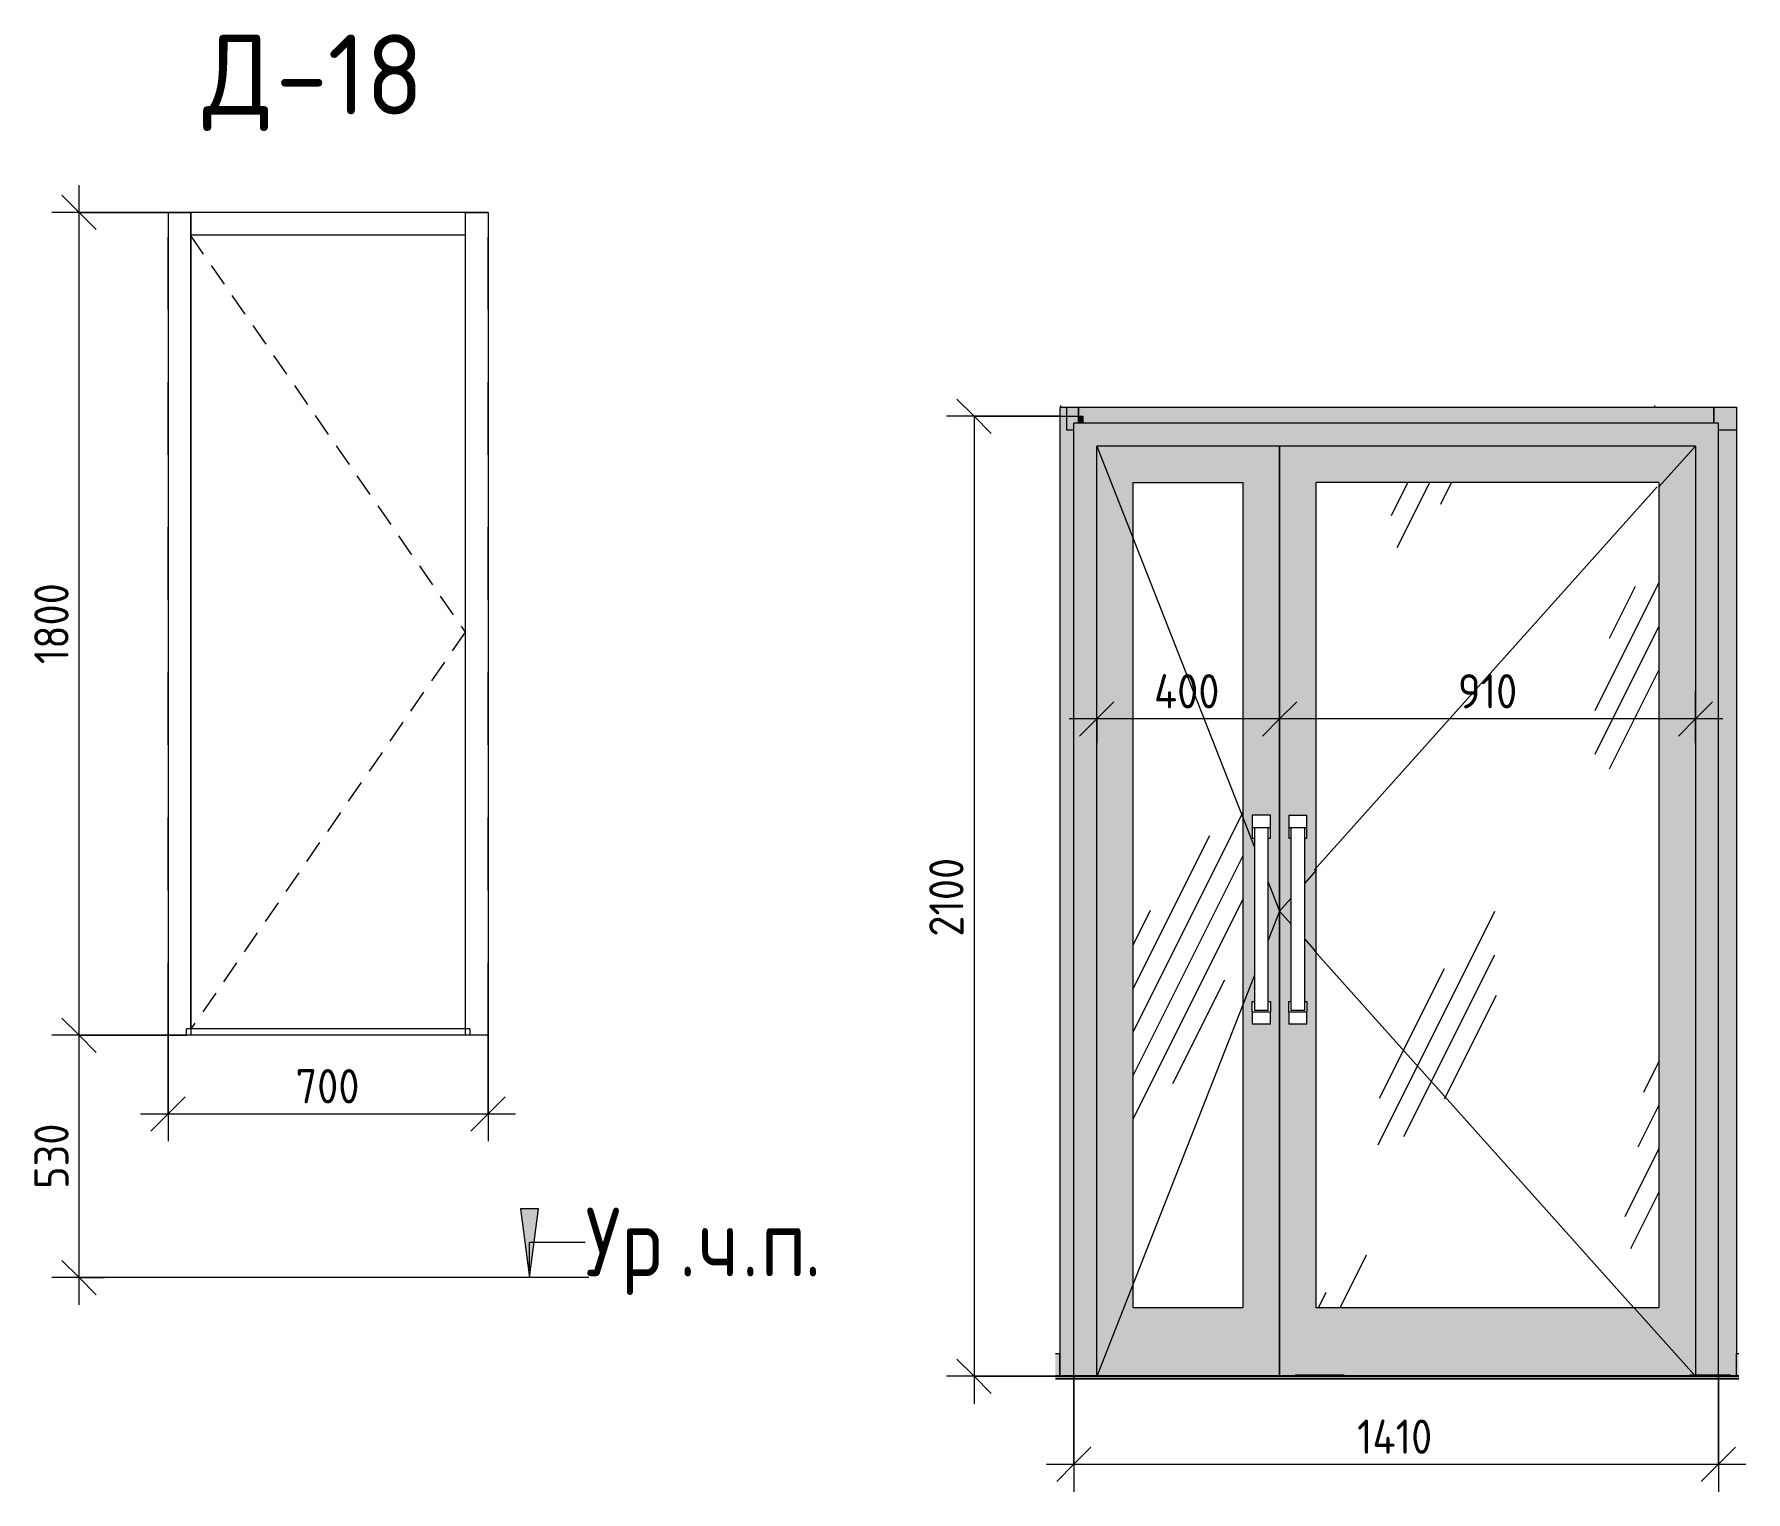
# Model space of a CAD drawing. Header units: millimetres. Extents: x 4250 to 28330, y 3821 to 7744.
# Drawn here: x 16027 to 19771, y 3947 to 7136 of the extents above; entities that cross this region are included whole.
import ezdxf

# ---------------------------------------------------------------- set-up
doc = ezdxf.new("R2010")
doc.units = ezdxf.units.MM
doc.linetypes.add('200_ШТРИХ__ш1_п0_6_', pattern=[80, 50, -30])
doc.linetypes.add('Штрих', pattern=[317.5, 158.75, -158.75])
for name, color, linetype, lineweight in [('A-ANNO-DIMS', 7, 'Continuous', 9), ('A-ANNO-DIMS-50', 7, 'Continuous', 9), ('A-DETL', 7, 'Continuous', 9), ('A-DOOR', 7, 'Continuous', 9), ('A-DOOR-1', 7, 'Штрих', 9), ('A-DOOR-2', 7, '200_ШТРИХ__ш1_п0_6_', 9), ('A-DOOR-FRAM', 7, 'Continuous', 9), ('A-FLOR', 7, 'Continuous', 9), ('A-GENM', 7, 'Continuous', 9), ('A-GLAZ-CWMG', 7, 'Continuous', 9), ('A-WALL-PATT', 7, 'Continuous', 9), ('G-ANNO-TEXT', 7, 'Continuous', 9), ('I-WALL', 7, 'Continuous', 9)]:
    doc.layers.add(name, color=color, linetype=linetype, lineweight=lineweight)
for name, color, linetype, lineweight, true_color in [('A-DOOR-GLAZ', 7, 'Continuous', 9, 0x8080ff), ('A-FLOR-1', 7, 'Continuous', 9, 0x787878), ('A-FLOR-FNSH-1', 7, 'Continuous', 25, 0x3c3c3c), ('G-ANNO-TEXT-1', 7, 'Continuous', 9, 0x3c3c3c)]:
    doc.layers.add(name, color=color, linetype=linetype, lineweight=lineweight, true_color=true_color)
doc.styles.add('GOST Common', font='GOST_Common.ttf', dxfattribs={"height": 175})
doc.styles.add('GOST Common_1', font='GOST_Common.ttf', dxfattribs={"width": 0.9, "height": 150})
doc.styles.add('ISOCPEUR', font='isocpeur.ttf', dxfattribs={"width": 0.9, "height": 75})
doc.dimstyles.new('ISO-1_5', dxfattribs={"dimscale": 304.8, "dimtxt": 74.698588, "dimasz": 0.246063, "dimexe": 0.19685, "dimexo": 0, "dimgap": 0, "dimtad": 1, "dimdec": 0, "dimrnd": 10, "dimzin": 0, "dimdsep": 46, "dimtxsty": 'ISOCPEUR', "dimblk1": 'OBLIQUE', "dimblk2": 'OBLIQUE', "dimsah": 1, "dimcen": 0.09, "dimdle": 0.19685, "dimazin": 0, "dimtfac": 1, "dimtdec": 4, "dimtix": 1, "dimtmove": 0, "dimatfit": 3, "dimfxl": 1, "dimtvp": 1, "dimtolj": 1, "dimtzin": 0, "dimarcsym": 2})
pattern_1 = [(63.435, (127, 63.5), (-511.167, 1533.495), [635, -381, 635, -381, -807.806]), (63.435, (127, 63.5), (-511.167, 1533.495), [-2032, 254, -553.806]), (63.435, (95.2, 95.2), (-511.167, 1533.495), [508, -635, 381, -381, -934.806]), (63.435, (95.2, 95.2), (-511.167, 1533.495), [-1905, 444.5, -490.306]), (63.435, (95.2, 190.5), (-511.167, 1533.495), [381, -762, 254, -381, -1061.806]), (63.435, (95.2, 190.5), (-511.167, 1533.495), [-1778, 571.5, -490.306]), (63.435, (190.5, 95.2), (-511.167, 1533.495), [381, -762, 317.5, -12809.31]), (63.435, (285.8, 190.5), (-511.167, 1533.495), [190.5, -952.5, 127, -12999.81]), (63.435, (127, 349.2), (-511.167, 1533.495), [127, -952.5, 127, -508, -1125.306]), (63.435, (127, 349.2), (-511.167, 1533.495), [-1714.5, 317.5, -807.806]), (63.435, (698.5, 254), (-511.167, 1533.495), [635, -952.5, 762, -503.006]), (63.435, (698.5, 158.8), (-511.167, 1533.495), [889, -635, 952.5, -376.006]), (63.435, (762, 190.5), (-511.167, 1533.495), [1016, -508, 762, -553.806]), (63.435, (857.2, 285.8), (-511.167, 1533.495), [635, -889, 508, -807.806]), (63.435, (762, 476.2), (-511.167, 1533.495), [317.5, -1270, 381, -871.306]), (63.435, (952.5, 381), (-511.167, 1533.495), [254, -1270, 254, -1061.806])]

# ---------------------------------------------------------------- blocks, each defined once
blk = doc.blocks.new('Family - ___-32371879-_Двери_ 2 этаж 12-23')
at = {"layer": 'A-DOOR'}
for p, q in [((16969.6, 6696), (16369.6, 6696)), ((16369.6, 4960), (16369.6, 6696)), ((16969.6, 6696), (16969.6, 4960)), ((16969.6, 4960), (16369.6, 4960))]:
    blk.add_line(p, q, dxfattribs=at)
at = {"layer": 'A-DOOR-1'}
for p, q in [((17019.6, 6746), (16319.6, 6746)), ((16319.6, 4946), (16319.6, 6746)), ((17019.6, 6746), (16319.6, 6746)), ((16319.6, 4946), (16319.6, 6746)), ((17019.6, 4946), (17019.6, 6746)), ((17019.6, 4946), (17019.6, 6746))]:
    blk.add_line(p, q, dxfattribs=at)
at = {"layer": 'A-DOOR-2'}
for p, q in [((16368.2, 6696), (16969.6, 5828)), ((16969.6, 5828), (16369.6, 4960))]:
    blk.add_line(p, q, dxfattribs=at)
at = {"layer": 'A-DOOR-FRAM'}
for p, q in [((16319.6, 6746), (16369.6, 6746)), ((16319.6, 6746), (16319.6, 4946)), ((16369.6, 6696), (16369.6, 6746)), ((16969.6, 6746), (16369.6, 6746)), ((16369.6, 6746), (16369.6, 4946)), ((16969.6, 6746), (16969.6, 6696)), ((16969.6, 6746), (17019.6, 6746)), ((16969.6, 6746), (16969.6, 4946)), ((17019.6, 6746), (17019.6, 4946)), ((16969.6, 6696), (16369.6, 6696)), ((16369.6, 4946), (16319.6, 4946)), ((16359.6, 4946), (16359.6, 4960)), ((16979.6, 4960), (16359.6, 4960)), ((16979.6, 4946), (16359.6, 4946)), ((17019.6, 4946), (16969.6, 4946)), ((16979.6, 4960), (16979.6, 4946))]:
    blk.add_line(p, q, dxfattribs=at)
blk = doc.blocks.new('Прямоугольный импост - Импост структурный с накладкой - 160мм Темный-33326475-В-6_2 этаж')
at = {"layer": 'A-GLAZ-CWMG'}
blk.add_hatch(color=256, dxfattribs=at).paths.add_polyline_path([(68794, 6285), (68804, 6285), (68804, 6300), (68794, 6300)])
for p, q in [((68754, 6300), (68804, 6300)), ((68804, 6300), (68804, 6285))]:
    blk.add_line(p, q, dxfattribs=at)
blk = doc.blocks.new('Дверь_Витражная_остекление_ - ВВ-6 остекление-32274838-В-6_2 этаж')
at = {"layer": 'A-DOOR'}
blk.add_hatch(color=256, dxfattribs=at).paths.add_polyline_path([(70144, 4202), (70194, 4202), (70194, 6285), (68784, 6285), (68784, 4202), (68834, 4202), (68834, 6235), (70144, 6235), (70144, 4294.7)])
h = blk.add_hatch(color=256, dxfattribs=at)
h.paths.add_polyline_path([(68895.7, 4202), (69234, 4202), (69234, 6235), (68834, 6235), (68834.3, 4202), (68835.1, 4202)])
h.paths.add_polyline_path([(69117.5, 4350), (68914, 4350), (68914, 6155), (69154, 6155), (69154, 4350)])
h.paths.add_polyline_path([(69214, 4970), (69174, 4970), (69174, 5020), (69179, 5020), (69179, 5377.5), (69174, 5377.5), (69174, 5427.5), (69214, 5427.5), (69214, 5377.5), (69209, 5377.5), (69209, 5020), (69214, 5020), (69214, 4985)])
h = blk.add_hatch(color=256, dxfattribs=at)
h.paths.add_polyline_path([(70064, 4200), (70131.6, 4200), (70131.6, 4202), (70144, 4202), (70144, 6235), (69234, 6235), (69234, 4202), (69375.7, 4202), (69375.7, 4200), (70057.6, 4200)])
h.paths.add_polyline_path([(69491.3, 4350), (69314, 4350), (69314, 6155), (70064, 6155), (70064, 4350)])
h.paths.add_polyline_path([(69291.3, 4970), (69254, 4970), (69254, 5020), (69259, 5020), (69259, 5377.5), (69254, 5377.5), (69254, 5427.5), (69294, 5427.5), (69294, 5377.5), (69289, 5377.5), (69289, 5020), (69294, 5020), (69294, 4970), (69293.3, 4970)])
h = blk.add_hatch(dxfattribs=at)
h.set_pattern_fill('FP_1', color=256, style=0, pattern_type=2)
h.set_pattern_definition(pattern_1)
h.paths.add_polyline_path([(69117.5, 4350), (69154, 4350), (69154, 6155), (68914, 6155), (68914, 4350)])
h = blk.add_hatch(dxfattribs=at)
h.set_pattern_fill('FP_1', color=256, style=0, pattern_type=2)
h.set_pattern_definition(pattern_1)
h.paths.add_polyline_path([(70064, 4350), (70064, 6155), (69314, 6155), (69314, 4350), (69491.3, 4350)])
for p, q in [((68784, 4202), (68784, 6285)), ((70194, 6285), (68784, 6285)), ((70194, 4202), (70194, 6285)), ((68834, 4202), (68834, 6235)), ((69234, 6235), (68834, 6235)), ((68834, 6235), (69179, 5357.4)), ((70144, 6235), (69234, 6235)), ((69234, 4202), (69234, 6235)), ((69234, 6235), (69234, 4202)), ((70144, 6235), (70064, 6145.5)), ((70144, 6235), (70144, 4202)), ((68914, 4350), (68914, 6155)), ((68914, 6155), (69154, 6155)), ((69154, 6155), (69154, 4350)), ((69174, 5427.5), (69174, 5400)), ((69214, 5427.5), (69174, 5427.5)), ((69214, 5400), (69174, 5400)), ((69174, 5400), (69174, 5377.5)), ((69179, 5400), (69179, 5000)), ((69209, 5000), (69209, 5400)), ((69214, 5400), (69214, 5427.5)), ((69214, 5377.5), (69214, 5400)), ((69254, 5427.5), (69254, 5400)), ((69254, 5427.5), (69294, 5427.5)), ((69294, 5400), (69254, 5400)), ((69254, 5400), (69254, 5377.5)), ((69259, 5400), (69259, 5000)), ((69289, 5000), (69289, 5400)), ((69294, 5400), (69294, 5427.5)), ((69294, 5377.5), (69294, 5400)), ((69174, 5377.5), (69179, 5377.5)), ((69209, 5377.5), (69214, 5377.5)), ((69254, 5377.5), (69259, 5377.5)), ((69289, 5377.5), (69294, 5377.5)), ((69209, 5281.1), (69234, 5217.5)), ((69314, 5307), (69289, 5279)), ((69259, 5245.5), (69234, 5217.5)), ((69234, 5217.5), (69209, 5153.9)), ((69234, 5217.5), (69259, 5189.5)), ((69289, 5156), (69314, 5128)), ((69179, 5077.6), (68834.8, 4202)), ((69174, 4997.5), (69174, 5020)), ((69174, 5020), (69179, 5020)), ((69209, 5020), (69214, 5020)), ((69214, 5020), (69214, 4997.5)), ((69254, 4997.5), (69254, 5020)), ((69254, 5020), (69259, 5020)), ((69289, 5020), (69294, 5020)), ((69294, 5020), (69294, 4997.5)), ((69174, 4997.5), (69174, 4970)), ((69174, 4997.5), (69214, 4997.5)), ((69209, 5000), (69179, 5000)), ((69214, 4970), (69214, 4997.5)), ((69254, 4997.5), (69254, 4970)), ((69254, 4997.5), (69294, 4997.5)), ((69289, 5000), (69259, 5000)), ((69294, 4970), (69294, 4997.5)), ((69214, 4970), (69174, 4970)), ((69294, 4970), (69254, 4970)), ((69154, 4350), (68914, 4350)), ((70009.8, 4350), (70142.2, 4202))]:
    blk.add_line(p, q, dxfattribs=at)
at = {"layer": 'A-DOOR-GLAZ'}
for p, q in [((70064, 6155), (69314, 6155)), ((69314, 4350), (69314, 6155)), ((70064, 6155), (70064, 4350)), ((70064, 4350), (69314, 4350))]:
    blk.add_line(p, q, dxfattribs=at)
blk = doc.blocks.new('Прямоугольный импост - Импост структурный с накладкой - 160мм Темный-33326474-В-6_2 этаж')
at = {"layer": 'A-GLAZ-CWMG'}
blk.add_hatch(color=256, dxfattribs=at).paths.add_polyline_path([(70178.7, 6285), (70184, 6285), (70184, 6320), (68794, 6320), (68794, 6300), (68804, 6300), (68804, 6285), (70144, 6285)])
for p, q in [((68769, 6270), (68769, 6320)), ((68784, 6270), (68769, 6270)), ((70234, 6270), (70194, 6270))]:
    blk.add_line(p, q, dxfattribs=at)
blk = doc.blocks.new('Прямоугольный импост - Импост структурный с накладкой - 160мм Темный-33326241-В-6_2 этаж')
at = {"layer": 'A-GLAZ-CWMG'}
blk.add_hatch(color=256, dxfattribs=at).paths.add_polyline_path([(68772.5, 4200), (68772.5, 4202), (68784, 4202), (68784, 6285), (68794, 6285), (68794, 6320), (68754, 6320), (68754, 4200)])
blk.add_line((68794, 6320), (68794, 6285), dxfattribs=at)
blk = doc.blocks.new('Прямоугольный импост - Импост структурный с накладкой - 160мм Темный-33326242-В-6_2 этаж')
at = {"layer": 'A-GLAZ-CWMG'}
blk.add_hatch(color=256, dxfattribs=at).paths.add_polyline_path([(70234, 4200), (70234, 6320), (70184, 6319.6), (70184, 6285), (70194, 6285), (70194, 4202), (70221.4, 4202), (70221.4, 4200)])
blk.add_line((70184, 6285), (70184, 6320), dxfattribs=at)
blk = doc.blocks.new('Прямоугольный импост - Импост структурный с накладкой - 160мм Темный-32274837-В-6_2 этаж')
at = {"layer": 'A-GLAZ-CWMG'}
for p, q in [((68794, 6285), (68794, 6320)), ((70184, 6320), (70184, 6285))]:
    blk.add_line(p, q, dxfattribs=at)
blk = doc.blocks.new('Плинтус - Плинтус темный _ст_школа_-33363617-В-6_2 этаж')
at = {"layer": 'A-GENM'}
blk.add_hatch(color=256, dxfattribs=at).paths.add_polyline_path([(68752.7, 4200), (68752.7, 4250), (68743.8, 4250), (68743.8, 4200)])
for p, q in [((68743.8, 4250), (68752.7, 4250)), ((68752.7, 4250), (68752.7, 4200))]:
    blk.add_line(p, q, dxfattribs=at)
blk = doc.blocks.new('Плинтус - Плинтус темный _ст_школа_-33363695-В-6_2 этаж')
at = {"layer": 'A-GENM'}
blk.add_hatch(color=256, dxfattribs=at).paths.add_polyline_path([(70238.672854, 4200), (70238.672854, 4250), (70234, 4250), (70234, 4200)])
for p, q in [((70234, 4250), (70238.672854, 4250)), ((70234, 4200), (70234, 4250))]:
    blk.add_line(p, q, dxfattribs=at)
blk = doc.blocks.new('DIMBLOCK14-_Двери_ 2 этаж 12-23')
at = {"layer": 'A-ANNO-DIMS-50'}
for p, q in [((16319.6, 4946), (16319.6, 4714)), ((16319.6, 4774), (16319.6, 4946)), ((17019.6, 4946), (17019.6, 4714)), ((17019.6, 4774), (17019.6, 4946)), ((16259.6, 4774), (17079.6, 4774))]:
    blk.add_line(p, q, dxfattribs=at)
at = {"layer": 'A-ANNO-DIMS-50', "lineweight": 20}
for p, q in [((16319.6, 4774), (16357.1, 4811.5)), ((17019.6, 4774), (17057.1, 4811.5)), ((16319.6, 4774), (16282.1, 4736.5)), ((17019.6, 4774), (16982.1, 4736.5))]:
    blk.add_line(p, q, dxfattribs=at)
at = {"layer": 'A-ANNO-DIMS-50', "color": 0, "insert": (16598.5, 4872), "char_height": 75, "width": 170.658, "attachment_point": 1, "line_spacing_factor": 1.149209, "style": 'ISOCPEUR'}
blk.add_mtext('700', dxfattribs=at)
blk = doc.blocks.new('_Oblique')
at = {"color": 0, "linetype": 'ByBlock', "lineweight": -2}
blk.add_line((-0.5, -0.5), (0.5, 0.5), dxfattribs=at)
blk = doc.blocks.new('DIMBLOCK15-_Двери_ 2 этаж 12-23')
at = {"layer": 'A-ANNO-DIMS-50', "lineweight": 20}
for p, q in [((16125, 4946), (16087.5, 4983.5)), ((16125, 4946), (16162.5, 4908.5)), ((16125, 4416), (16087.5, 4453.5)), ((16125, 4416), (16162.5, 4378.5))]:
    blk.add_line(p, q, dxfattribs=at)
at = {"layer": 'A-ANNO-DIMS-50'}
for p, q in [((16359.6, 4946), (16065, 4946)), ((16125, 4356), (16125, 4946)), ((16125, 4946), (16359.6, 4946)), ((16180.2, 4416), (16065, 4416)), ((16125, 4416), (16180.2, 4416))]:
    blk.add_line(p, q, dxfattribs=at)
at = {"layer": 'A-ANNO-DIMS-50', "color": 0, "insert": (16027, 4609.9), "char_height": 75, "width": 170.658, "attachment_point": 1, "rotation": 90, "line_spacing_factor": 1.149209, "style": 'ISOCPEUR'}
blk.add_mtext('530', dxfattribs=at)
blk = doc.blocks.new('DIMBLOCK16-_Двери_ 2 этаж 12-23')
at = {"layer": 'A-ANNO-DIMS-50', "lineweight": 20}
for p, q in [((16125, 6746), (16087.5, 6783.5)), ((16125, 6746), (16162.5, 6708.5)), ((16125, 4946), (16087.5, 4983.5)), ((16125, 4946), (16162.5, 4908.5))]:
    blk.add_line(p, q, dxfattribs=at)
at = {"layer": 'A-ANNO-DIMS-50'}
for p, q in [((16125, 4946), (16125, 6806)), ((16319.6, 6746), (16065, 6746)), ((16125, 6746), (16319.6, 6746)), ((16359.6, 4946), (16065, 4946)), ((16125, 4946), (16359.6, 4946))]:
    blk.add_line(p, q, dxfattribs=at)
at = {"layer": 'A-ANNO-DIMS-50', "color": 0, "insert": (16027, 5757.7), "char_height": 75, "width": 212.029, "attachment_point": 1, "rotation": 90, "line_spacing_factor": 1.149209, "style": 'ISOCPEUR'}
blk.add_mtext('1800', dxfattribs=at)
blk = doc.blocks.new('DIMBLOCK46-В-6_2 этаж')
at = {"layer": 'A-ANNO-DIMS-50'}
for p, q in [((18301.1, 4200), (18301.1, 3947.4)), ((18301.1, 4007.4), (18301.1, 4200)), ((19711.1, 4200), (19711.1, 3947.4)), ((19711.1, 4007.4), (19711.1, 4200)), ((18241.1, 4007.4), (19771.1, 4007.4))]:
    blk.add_line(p, q, dxfattribs=at)
at = {"layer": 'A-ANNO-DIMS-50', "lineweight": 20}
for p, q in [((18301.1, 4007.4), (18338.6, 4044.9)), ((19711.1, 4007.4), (19748.6, 4044.9)), ((18301.1, 4007.4), (18263.6, 3969.9)), ((19711.1, 4007.4), (19673.6, 3969.9))]:
    blk.add_line(p, q, dxfattribs=at)
at = {"layer": 'A-ANNO-DIMS-50', "color": 0, "insert": (18920.6, 4105.4), "char_height": 75, "width": 205.134, "attachment_point": 1, "line_spacing_factor": 1.149209, "style": 'ISOCPEUR'}
blk.add_mtext('1410', dxfattribs=at)
blk = doc.blocks.new('DIMBLOCK47-В-6_2 этаж')
at = {"layer": 'A-ANNO-DIMS-50', "lineweight": 20}
for p, q in [((18082.8, 6300), (18045.3, 6337.5)), ((18082.8, 6300), (18120.3, 6262.5)), ((18082.8, 4200), (18045.3, 4237.5)), ((18082.8, 4200), (18120.3, 4162.5))]:
    blk.add_line(p, q, dxfattribs=at)
at = {"layer": 'A-ANNO-DIMS-50'}
for p, q in [((18271.1, 6300), (18022.8, 6300)), ((18082.8, 6300), (18082.8, 4140)), ((18082.8, 6300), (18271.1, 6300)), ((18271.1, 4200), (18022.8, 4200)), ((18082.8, 4200), (18271.1, 4200))]:
    blk.add_line(p, q, dxfattribs=at)
at = {"layer": 'A-ANNO-DIMS-50', "color": 0, "insert": (17984.8, 5161.7), "char_height": 75, "width": 212.029, "attachment_point": 1, "rotation": 90, "line_spacing_factor": 1.149209, "style": 'ISOCPEUR'}
blk.add_mtext('2100', dxfattribs=at)
blk = doc.blocks.new('DIMBLOCK48-В-6_2 этаж')
at = {"layer": 'A-ANNO-DIMS-50'}
for p, q in [((18751.1, 5585), (18751.1, 5698)), ((19661.1, 5585), (19661.1, 5698)), ((19721.1, 5638), (18751.1, 5638)), ((18751.1, 5638), (18751.1, 5585)), ((19661.1, 5638), (19661.1, 5585))]:
    blk.add_line(p, q, dxfattribs=at)
at = {"layer": 'A-ANNO-DIMS-50', "lineweight": 20}
for p, q in [((18751.1, 5638), (18788.6, 5675.5)), ((19661.1, 5638), (19698.6, 5675.5)), ((18751.1, 5638), (18713.6, 5600.5)), ((19661.1, 5638), (19623.6, 5600.5))]:
    blk.add_line(p, q, dxfattribs=at)
at = {"layer": 'A-ANNO-DIMS-50', "color": 0, "insert": (19141.4, 5736), "char_height": 75, "width": 155.143, "attachment_point": 1, "line_spacing_factor": 1.149209, "style": 'ISOCPEUR'}
blk.add_mtext('910', dxfattribs=at)
blk = doc.blocks.new('DIMBLOCK49-В-6_2 этаж')
at = {"layer": 'A-ANNO-DIMS-50'}
for p, q in [((18351.1, 5585), (18351.1, 5698)), ((18751.1, 5585), (18751.1, 5698)), ((18751.1, 5638), (18291.1, 5638)), ((18351.1, 5638), (18351.1, 5585)), ((18751.1, 5638), (18751.1, 5585))]:
    blk.add_line(p, q, dxfattribs=at)
at = {"layer": 'A-ANNO-DIMS-50', "lineweight": 20}
for p, q in [((18351.1, 5638), (18388.6, 5675.5)), ((18751.1, 5638), (18788.6, 5675.5)), ((18351.1, 5638), (18313.6, 5600.5)), ((18751.1, 5638), (18713.6, 5600.5))]:
    blk.add_line(p, q, dxfattribs=at)
at = {"layer": 'A-ANNO-DIMS-50', "color": 0, "insert": (18476.4, 5736), "char_height": 75, "width": 179.277, "attachment_point": 1, "line_spacing_factor": 1.149209, "style": 'ISOCPEUR'}
blk.add_mtext('400', dxfattribs=at)

msp = doc.modelspace()

# ---------------------------------------------------------------- hatches: boundary and pattern name
at = {"layer": 'A-FLOR'}
for points in [[(18351.1, 4200), (18664, 4200), (18664, 4202), (18289.5, 4202), (18289.5, 4200), (18321.1, 4200)], [(18671.1, 4200), (18785.2, 4200), (18785.2, 4202), (18664, 4202), (18664, 4200)]]:
    msp.add_hatch(color=256, dxfattribs=at).paths.add_polyline_path(points)
at = {"layer": 'A-FLOR-1'}
h = msp.add_hatch(color=256, dxfattribs=at)
h.paths.add_polyline_path([(19661.1, 4200), (19738.4, 4200), (19738.4, 4202), (19648.7, 4202), (19648.7, 4200)])
h.paths.add_polyline_path([(18831.1, 4200), (18892.7, 4200), (18892.7, 4202), (18785.2, 4202), (18785.2, 4200)])
at = {"layer": 'A-WALL-PATT'}
h = msp.add_hatch(dxfattribs=at)
h.set_pattern_fill('FP_2', color=256, style=0, pattern_type=2)
h.set_pattern_definition([(0, (23471, 993.8), (0, 3050), []), (90, (23471, 993.8), (-1300, 8e-14), [])])
h.paths.add_polyline_path([(18269.8, 4200), (18271.1, 4200), (18271.1, 6320), (19751.1, 6320), (19750.9, 6323.3), (18260.9, 6323.3), (18260.9, 4250), (18269.8, 4250)])
h = msp.add_hatch(dxfattribs=at)
h.set_pattern_fill('FP_3', color=256, style=0, pattern_type=2)
h.set_pattern_definition([(0, (20871, 993.8), (0, 3050), []), (90, (20871, 993.8), (-1300, 8e-14), [])])
h.paths.add_polyline_path([(19751.1, 4250), (19755.7, 4250), (19755.7, 6323.3), (19751.1, 6323.3), (19751.1, 4377.1)])
at = {"layer": 'G-ANNO-TEXT'}
msp.add_hatch(color=256, dxfattribs=at).paths.add_polyline_path([(17110, 4416.4), (17129.8, 4566.4), (17090.3, 4566.4)])

# ---------------------------------------------------------------- linework, layer by layer
at = {"layer": 'A-DETL'}
for p, q in [((18827.1, 5307), (19577.1, 6145.5)), ((19526.1, 4350), (18827.1, 5131.6)), ((17240.2, 4416), (16180.2, 4416))]:
    msp.add_line(p, q, dxfattribs=at)
at = {"layer": 'A-FLOR'}
for p, q in [((18289.5, 4200), (18289.5, 4202)), ((18289.5, 4202), (18785.2, 4202)), ((18664, 4202), (18664, 4200))]:
    msp.add_line(p, q, dxfattribs=at)
at = {"layer": 'A-FLOR-FNSH-1'}
for p, q in [((19755.7, 4200), (18260.9, 4200)), ((18260.9, 4195), (19755.7, 4195)), ((18892.7, 4202), (18785.2, 4202)), ((18785.2, 4202), (18785.2, 4200)), ((18892.7, 4200), (18892.7, 4202)), ((19738.4, 4202), (19648.7, 4202)), ((19648.7, 4202), (19648.7, 4200)), ((19738.4, 4200), (19738.4, 4202))]:
    msp.add_line(p, q, dxfattribs=at)
at = {"layer": 'G-ANNO-TEXT'}
for p, q in [((17129.8, 4566.4), (17090.3, 4566.4)), ((17090.3, 4566.4), (17110, 4416.4)), ((17110, 4416.4), (17129.8, 4566.4)), ((17110, 4493.5), (17232.1, 4493.5)), ((17110, 4416.4), (17110, 4493.5))]:
    msp.add_line(p, q, dxfattribs=at)
at = {"layer": 'I-WALL'}
for p, q in [((18271.1, 4200), (18271.1, 6320)), ((18271.1, 6320), (19751.1, 6320)), ((19751.1, 6320), (19751.1, 4250))]:
    msp.add_line(p, q, dxfattribs=at)

# ---------------------------------------------------------------- block references
at = {"layer": 'A-DOOR'}
for name, p in [('Family - ___-32371879-_Двери_ 2 этаж 12-23', (0, 0)), ('Дверь_Витражная_остекление_ - ВВ-6 остекление-32274838-В-6_2 этаж', (-50482.9, 0))]:
    msp.add_blockref(name, p, dxfattribs=at)
at = {"layer": 'A-GENM'}
for name in ['Плинтус - Плинтус темный _ст_школа_-33363617-В-6_2 этаж', 'Плинтус - Плинтус темный _ст_школа_-33363695-В-6_2 этаж']:
    msp.add_blockref(name, (-50482.9, 0), dxfattribs=at)
at = {"layer": 'A-GLAZ-CWMG'}
for name in ['Прямоугольный импост - Импост структурный с накладкой - 160мм Темный-33326241-В-6_2 этаж', 'Прямоугольный импост - Импост структурный с накладкой - 160мм Темный-33326475-В-6_2 этаж', 'Прямоугольный импост - Импост структурный с накладкой - 160мм Темный-33326474-В-6_2 этаж', 'Прямоугольный импост - Импост структурный с накладкой - 160мм Темный-32274837-В-6_2 этаж', 'Прямоугольный импост - Импост структурный с накладкой - 160мм Темный-33326242-В-6_2 этаж']:
    msp.add_blockref(name, (-50482.9, 0), dxfattribs=at)

# ---------------------------------------------------------------- texts
at = {"layer": 'G-ANNO-TEXT', "char_height": 150, "attachment_point": 1, "style": 'GOST Common_1'}
for s, insert, width in [('Ур', (17232.1, 4568.5), 248.924), ('\\fGOST Common|b0|i0|c204|p34|;\\W.9;ч', (17479.2, 4568.5), 115.443), ('\\fGOST Common|b0|i0|c204|p34|;\\W.9;п', (17616.1, 4568.5), 115.443), ('\\fGOST Common|b0|i0|c204|p34|;\\W.9;.', (17437.5, 4568.5), 50.506), ('\\fGOST Common|b0|i0|c204|p34|;\\W.9;.', (17574.4, 4568.5), 50.506), ('\\fGOST Common|b0|i0|c204|p34|;\\W.9;.', (17711.4, 4568.5), 50.506)]:
    msp.add_mtext(s, dxfattribs=dict(at, insert=insert, width=width))
at = {"layer": 'G-ANNO-TEXT-1', "char_height": 175, "attachment_point": 1, "style": 'GOST Common'}
for s, insert, width in [('\\fGOST Common|b0|i0|c204|p34|;Д', (16396.3, 7135.2), 192.405), ('-18', (16555.1, 7135.2), 408.861)]:
    msp.add_mtext(s, dxfattribs=dict(at, insert=insert, width=width))

# ---------------------------------------------------------------- dimensions: what is measured, and where the dimension line sits
at = {"layer": 'A-ANNO-DIMS'}
for base, p1, p2, override, picture, middle in [((16125, 6746), (16359.6, 4946), (16319.6, 6746), {"dimpost": '<>', "dimfxl": 1800.44439}, 'DIMBLOCK16-_Двери_ 2 этаж 12-23', (16087.5, 5846)), ((18082.8, 4200), (18271.1, 6300), (18271.1, 4200), {"dimpost": '<>', "dimfxl": 2100}, 'DIMBLOCK47-В-6_2 этаж', (18045.3, 5250)), ((16125, 4946), (16180.2, 4416), (16359.6, 4946), {"dimpost": '<>', "dimfxl": 559.545819}, 'DIMBLOCK15-_Двери_ 2 этаж 12-23', (16087.5, 4681))]:
    dim = msp.add_linear_dim(base=base, p1=p1, p2=p2, angle=90, dimstyle='ISO-1_5', override=override, dxfattribs=at)
    dim.commit()
    dim.dimension.update_dxf_attribs({"geometry": picture, "text_midpoint": middle})
for base, p1, p2, override, picture, middle in [((18351.1, 5638), (18751.1, 5585), (18351.1, 5585), {"dimpost": '<>', "dimfxl": 400}, 'DIMBLOCK49-В-6_2 этаж', (18551.1, 5675.5)), ((18751.1, 5638), (19661.1, 5585), (18751.1, 5585), {"dimpost": '<>', "dimfxl": 910}, 'DIMBLOCK48-В-6_2 этаж', (19206.1, 5675.5)), ((17019.6, 4774), (16319.6, 4946), (17019.6, 4946), {"dimpost": '<>', "dimfxl": 700}, 'DIMBLOCK14-_Двери_ 2 этаж 12-23', (16669.6, 4811.5)), ((19711.1, 4007.4), (18301.1, 4200), (19711.1, 4200), {"dimpost": '<>', "dimfxl": 1410}, 'DIMBLOCK46-В-6_2 этаж', (19006.1, 4044.9))]:
    dim = msp.add_linear_dim(base=base, p1=p1, p2=p2, dimstyle='ISO-1_5', override=override, dxfattribs=at)
    dim.commit()
    dim.dimension.update_dxf_attribs({"geometry": picture, "text_midpoint": middle})

doc.saveas('drawing.dxf')
